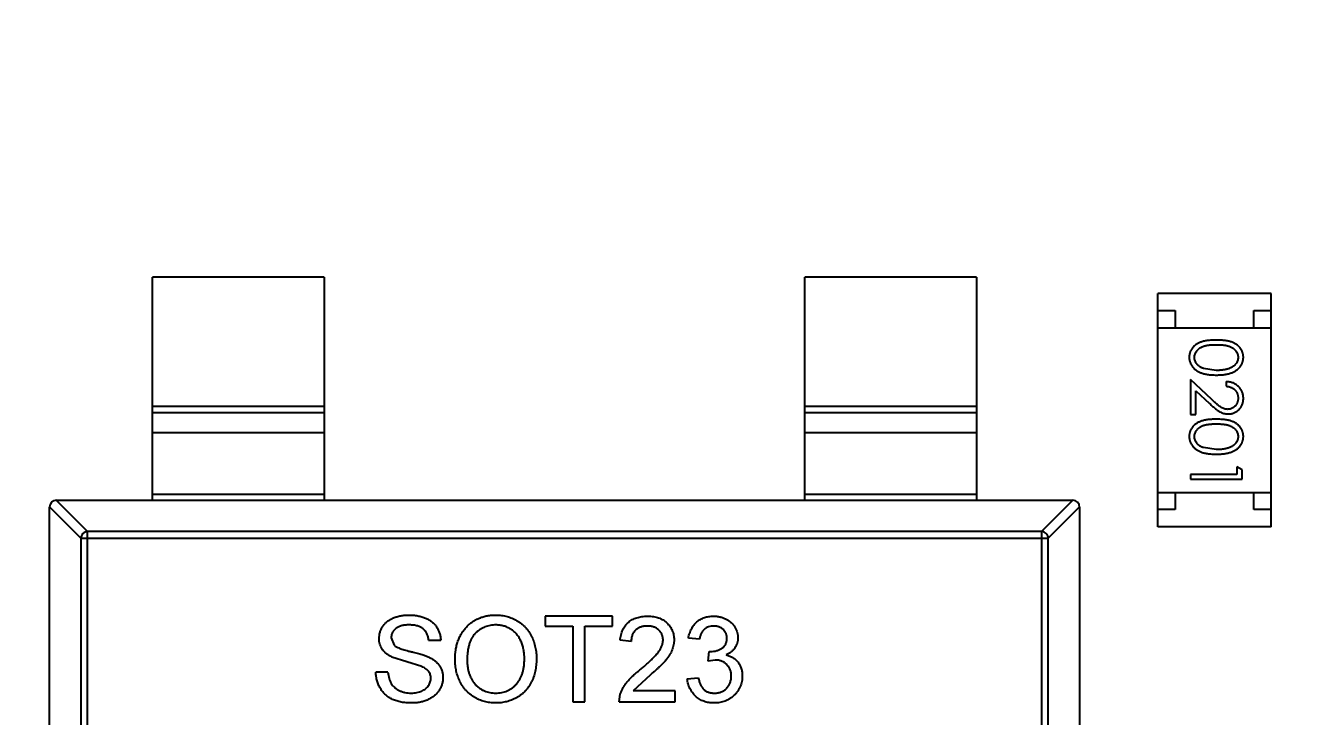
# Model space of a CAD drawing. Header units: inches. Extents: x -13 to 119, y -33 to 44.
# Drawn here: x 90.863 to 94.604, y 19.464 to 21.477 of the extents above; entities that cross this region are included whole.
import ezdxf

# ---------------------------------------------------------------- set-up
doc = ezdxf.new("R2010")
doc.units = ezdxf.units.IN
doc.header["$LTSCALE"] = 1.21
doc.header["$MEASUREMENT"] = 0
doc.header["$PDMODE"] = 3
doc.header["$PDSIZE"] = 0.3125
doc.layers.get('0').update_dxf_attribs({"linetype": 'CONTINUOUS'})
doc.layers.get('Defpoints').update_dxf_attribs({"linetype": 'CONTINUOUS'})
doc.layers.add('DIM', color=3, linetype='CONTINUOUS')
doc.styles.get("Standard").update_dxf_attribs({"font": 'txt', "width": 0.8})
doc.dimstyles.get("Standard").update_dxf_attribs({"dimtxt": 0.15625, "dimasz": 0.1875, "dimexe": 0.125, "dimexo": 0.0625, "dimgap": 0.09, "dimtad": 0, "dimtih": 1, "dimtoh": 1, "dimzin": 4, "dimdsep": 46, "dimtxsty": 'Standard', "dimblk": '_FILLED', "dimblk1": '_FILLED', "dimblk2": '_FILLED', "dimcen": 0.09, "dimazin": 1, "dimtp": 0.01, "dimtm": 0.01, "dimtfac": 1, "dimtofl": 0, "dimtmove": 0, "dimatfit": 3, "dimldrblk": '_FILLED', "dimfxl": 1, "dimtolj": 1, "dimtzin": 4, "dimarcsym": 0})

# ---------------------------------------------------------------- blocks, each defined once
blk = doc.blocks.new('_FILLED')
at = {"color": 0, "linetype": 'ByBlock'}
blk.add_solid([(0, 0), (-1, 0.1667), (-1, -0.1667)], dxfattribs=at)
blk = doc.blocks.new('*D26')
at = {"layer": 'Defpoints', "color": 0}
for p in [(87.6825, 22.6485), (108.0025, -8.1472), (108.0025, -17.2496)]:
    blk.add_point(p, dxfattribs=at)
at = {"layer": 'DIM', "color": 0, "lineweight": -2}
for p, q in [((87.6825, 22.586), (87.6825, -17.3746)), ((108.0025, -8.2097), (108.0025, -17.3746)), ((88.8825, -17.2496), (95.9125, -17.2496)), ((106.8025, -17.2496), (99.7725, -17.2496))]:
    blk.add_line(p, q, dxfattribs=at)
at = {"layer": 'DIM', "color": 0, "lineweight": -2, "xscale": 1.2, "yscale": 1.2, "zscale": 1.2, "rotation": 180}
blk.add_blockref('_FILLED', (87.6825, -17.2496), dxfattribs=at)
at = {"layer": 'DIM', "color": 0, "lineweight": -2, "xscale": 1.2, "yscale": 1.2, "zscale": 1.2}
blk.add_blockref('_FILLED', (108.0025, -17.2496), dxfattribs=at)
at = {"layer": 'DIM', "color": 0, "insert": (97.8425, -17.2496), "char_height": 1.2, "attachment_point": 5}
blk.add_mtext('\\A1;20.32', dxfattribs=at)
blk = doc.blocks.new('*D37')
at = {"layer": 'Defpoints', "color": 0}
for p in [(106.7325, 29.9134), (88.9525, 20.7039), (106.7325, 20.7039)]:
    blk.add_point(p, dxfattribs=at)
at = {"layer": 'DIM', "color": 0, "lineweight": -2}
for p, q in [((88.9525, 20.7664), (88.9525, 30.0384)), ((106.7325, 20.7664), (106.7325, 30.0384)), ((90.1525, 29.9134), (95.9925, 29.9134)), ((105.5325, 29.9134), (99.6925, 29.9134))]:
    blk.add_line(p, q, dxfattribs=at)
at = {"layer": 'DIM', "color": 0, "lineweight": -2, "xscale": 1.2, "yscale": 1.2, "zscale": 1.2, "rotation": 180}
blk.add_blockref('_FILLED', (88.9525, 29.9134), dxfattribs=at)
at = {"layer": 'DIM', "color": 0, "lineweight": -2, "xscale": 1.2, "yscale": 1.2, "zscale": 1.2}
blk.add_blockref('_FILLED', (106.7325, 29.9134), dxfattribs=at)
at = {"layer": 'DIM', "color": 0, "insert": (97.8425, 29.9134), "char_height": 1.2, "attachment_point": 5}
blk.add_mtext('\\A1;17.78', dxfattribs=at)

msp = doc.modelspace()

# ---------------------------------------------------------------- linework, layer by layer
at = {"color": 7, "linetype": 'Continuous'}
for p, q in [((91.2322, 20.0938), (91.2322, 20.7438)), ((91.7322, 20.7438), (91.2322, 20.7438)), ((91.7322, 20.7438), (91.7322, 20.0938)), ((93.1322, 20.0938), (93.1322, 20.7438)), ((93.6322, 20.7438), (93.1322, 20.7438)), ((93.6322, 20.7438), (93.6322, 20.0938)), ((94.1599, 20.0165), (94.1599, 20.6965)), ((94.4899, 20.6965), (94.1599, 20.6965)), ((94.4899, 20.0165), (94.4899, 20.6965)), ((94.1599, 20.6465), (94.2099, 20.6465)), ((94.2099, 20.6465), (94.2099, 20.5965)), ((94.4399, 20.5965), (94.4399, 20.6465)), ((94.4399, 20.6465), (94.4899, 20.6465)), ((94.1599, 20.5965), (94.4899, 20.5965)), ((94.3301, 20.472), (94.2924, 20.4777)), ((94.2551, 20.4451), (94.2551, 20.3431)), ((94.3172, 20.3869), (94.2551, 20.4451)), ((94.359, 20.4393), (94.359, 20.4258)), ((94.2705, 20.3431), (94.2705, 20.4129)), ((94.2705, 20.4129), (94.3106, 20.3754)), ((91.2322, 20.3677), (91.7322, 20.3677)), ((93.1322, 20.3677), (93.6322, 20.3677)), ((91.7322, 20.3479), (91.2322, 20.3479)), ((93.6322, 20.3479), (93.1322, 20.3479)), ((94.2551, 20.3431), (94.2705, 20.3431)), ((91.7322, 20.2899), (91.2322, 20.2899)), ((93.6322, 20.2899), (93.1322, 20.2899)), ((94.3301, 20.2412), (94.2924, 20.2469)), ((94.2551, 20.1681), (94.2551, 20.1547)), ((94.3898, 20.1681), (94.2551, 20.1681)), ((94.3898, 20.1912), (94.3898, 20.1681)), ((94.4051, 20.1824), (94.3898, 20.1912)), ((94.4051, 20.1547), (94.4051, 20.1824)), ((94.2551, 20.1547), (94.4051, 20.1547)), ((90.9519, 20.0938), (91.0433, 20.0024)), ((90.9522, 20.0938), (93.9122, 20.0938)), ((91.2322, 20.1116), (91.7322, 20.1116)), ((93.1322, 20.1116), (93.6322, 20.1116)), ((93.821, 20.0024), (93.9125, 20.0938)), ((94.1599, 20.1165), (94.4899, 20.1165)), ((94.2099, 20.1165), (94.2099, 20.0665)), ((94.4399, 20.0665), (94.4399, 20.1165)), ((91.0236, 19.9827), (90.9322, 20.0742)), ((90.9322, 18.4138), (90.9322, 20.0738)), ((93.9322, 20.0742), (93.8407, 19.9827)), ((93.9322, 20.0738), (93.9322, 18.4138)), ((94.2099, 20.0665), (94.1599, 20.0665)), ((94.4899, 20.0665), (94.4399, 20.0665)), ((94.4899, 20.0165), (94.1599, 20.0165)), ((91.0236, 19.9827), (91.0236, 18.505)), ((91.0236, 19.9827), (93.8407, 19.9827)), ((91.0433, 18.4853), (91.0433, 20.0024)), ((93.821, 20.0024), (91.0433, 20.0024)), ((93.821, 20.0024), (93.821, 18.4853)), ((93.8407, 18.505), (93.8407, 19.9827)), ((92.3761, 19.7557), (92.3761, 19.7268)), ((92.5716, 19.7557), (92.3761, 19.7557)), ((92.5716, 19.7268), (92.5716, 19.7557)), ((92.3761, 19.7268), (92.4562, 19.7268)), ((92.4562, 19.7268), (92.4562, 19.5057)), ((92.4915, 19.5057), (92.4915, 19.7268)), ((92.4915, 19.7268), (92.5716, 19.7268)), ((91.9274, 19.6927), (91.9363, 19.6706)), ((92.0364, 19.6852), (92.0716, 19.6852)), ((92.6261, 19.682), (92.5941, 19.6852)), ((92.8248, 19.6884), (92.7928, 19.6916)), ((92.8502, 19.6243), (92.8535, 19.6531)), ((92.8535, 19.6531), (92.8581, 19.6528)), ((92.0161, 19.6087), (91.929, 19.6364)), ((92.8709, 19.6277), (92.8502, 19.6243)), ((91.9178, 19.5922), (91.8825, 19.5922)), ((92.6817, 19.5841), (92.632, 19.5377)), ((92.7896, 19.573), (92.8216, 19.5762)), ((92.7543, 19.5377), (92.632, 19.5377)), ((92.7543, 19.5057), (92.7543, 19.5377)), ((92.4562, 19.5057), (92.4915, 19.5057)), ((92.5908, 19.5057), (92.5942, 19.5279)), ((92.5908, 19.5057), (92.7543, 19.5057))]:
    msp.add_line(p, q, dxfattribs=at)
for centre, start, end in [((90.9522, 20.0738), 90, 180), ((93.9122, 20.0738), 0, 90)]:
    msp.add_arc(centre, 0.02, start, end, dxfattribs=at)
for points, knots in [([(94.3301, 20.5604), (94.3277, 20.5604), (94.3231, 20.5604), (94.3163, 20.5601), (94.3099, 20.5596), (94.304, 20.5589), (94.2985, 20.558), (94.2933, 20.5569), (94.2886, 20.5556), (94.2843, 20.5541), (94.2803, 20.5524), (94.2765, 20.5505), (94.2731, 20.5485), (94.2699, 20.5463), (94.2669, 20.544), (94.2642, 20.5416), (94.2617, 20.5389), (94.2595, 20.5361), (94.2576, 20.5332), (94.2559, 20.5302), (94.2545, 20.5271), (94.2533, 20.5239), (94.2524, 20.5206), (94.2518, 20.5173), (94.2514, 20.5138), (94.2513, 20.5115), (94.2513, 20.5103)], [0, 0, 0, 0, 0.068113, 0.132564, 0.193427, 0.250218, 0.303569, 0.353576, 0.400235, 0.443586, 0.484619, 0.524292, 0.56238, 0.599049, 0.63494, 0.669782, 0.704009, 0.737842, 0.771098, 0.803896, 0.836415, 0.868639, 0.900715, 0.933378, 0.966213, 1, 1, 1, 1]), ([(94.2667, 20.5098), (94.2668, 20.5115), (94.2669, 20.5148), (94.2682, 20.5197), (94.2703, 20.5244), (94.2727, 20.5282), (94.275, 20.531), (94.2769, 20.5331), (94.2791, 20.535), (94.2814, 20.5367), (94.2839, 20.5384), (94.2866, 20.5398), (94.2895, 20.5412), (94.2926, 20.5424), (94.296, 20.5435), (94.2998, 20.5445), (94.3039, 20.5452), (94.3084, 20.5459), (94.3133, 20.5463), (94.3186, 20.5467), (94.3243, 20.547), (94.3281, 20.547), (94.3301, 20.547)], [0, 0, 0, 0, 0.060034, 0.120278, 0.182348, 0.247919, 0.281641, 0.315701, 0.350322, 0.385703, 0.421819, 0.459196, 0.497866, 0.538301, 0.58121, 0.628183, 0.679403, 0.734699, 0.794074, 0.858416, 0.927049, 1, 1, 1, 1]), ([(94.409, 20.5103), (94.409, 20.5115), (94.4089, 20.5138), (94.4085, 20.5173), (94.4079, 20.5206), (94.4069, 20.5239), (94.4058, 20.5271), (94.4043, 20.5302), (94.4026, 20.5333), (94.4006, 20.5362), (94.3984, 20.539), (94.396, 20.5417), (94.3933, 20.5442), (94.3903, 20.5465), (94.3871, 20.5486), (94.3836, 20.5507), (94.3799, 20.5525), (94.376, 20.5542), (94.3717, 20.5557), (94.367, 20.5569), (94.3619, 20.5581), (94.3563, 20.5589), (94.3503, 20.5596), (94.344, 20.5601), (94.3372, 20.5604), (94.3325, 20.5604), (94.3301, 20.5604)], [0, 0, 0, 0, 0.033742, 0.066533, 0.099153, 0.13154, 0.164087, 0.196563, 0.229707, 0.263315, 0.297504, 0.331686, 0.366482, 0.4021, 0.438958, 0.476748, 0.515985, 0.556589, 0.599519, 0.645765, 0.695487, 0.748721, 0.805687, 0.866754, 0.931405, 1, 1, 1, 1]), ([(94.3301, 20.547), (94.3322, 20.547), (94.3361, 20.547), (94.3417, 20.5467), (94.347, 20.5464), (94.3519, 20.5458), (94.3564, 20.5452), (94.3606, 20.5444), (94.3643, 20.5435), (94.3677, 20.5424), (94.3709, 20.5412), (94.3738, 20.5398), (94.3765, 20.5383), (94.379, 20.5367), (94.3813, 20.5349), (94.3834, 20.533), (94.3854, 20.531), (94.3876, 20.5282), (94.39, 20.5244), (94.3921, 20.5197), (94.3933, 20.5148), (94.3935, 20.5115), (94.3936, 20.5098)], [0, 0, 0, 0, 0.073302, 0.142286, 0.206253, 0.266017, 0.321612, 0.372532, 0.419497, 0.462398, 0.502825, 0.541489, 0.579034, 0.615143, 0.650298, 0.684912, 0.718701, 0.752189, 0.817245, 0.879117, 0.939613, 1, 1, 1, 1]), ([(94.2513, 20.5103), (94.2513, 20.5091), (94.2514, 20.5067), (94.2518, 20.5032), (94.2525, 20.4998), (94.2534, 20.4964), (94.2546, 20.4932), (94.256, 20.49), (94.2578, 20.4869), (94.2598, 20.4839), (94.262, 20.481), (94.2646, 20.4782), (94.2673, 20.4756), (94.2704, 20.4732), (94.2737, 20.471), (94.2773, 20.4689), (94.2811, 20.467), (94.2851, 20.4652), (94.2895, 20.4636), (94.2943, 20.4623), (94.2993, 20.4611), (94.3048, 20.4601), (94.3106, 20.4594), (94.3168, 20.4589), (94.3233, 20.4586), (94.3278, 20.4585), (94.3301, 20.4585)], [0, 0, 0, 0, 0.033824, 0.067298, 0.10028, 0.133019, 0.165736, 0.198792, 0.232372, 0.266409, 0.301016, 0.336196, 0.371972, 0.408574, 0.446394, 0.485225, 0.525372, 0.567224, 0.611081, 0.65775, 0.70702, 0.759235, 0.814484, 0.873227, 0.934937, 1, 1, 1, 1]), ([(94.2924, 20.4777), (94.2914, 20.478), (94.2893, 20.4788), (94.2864, 20.4801), (94.2837, 20.4816), (94.2812, 20.4832), (94.2789, 20.4849), (94.2767, 20.4868), (94.2748, 20.4888), (94.2726, 20.4916), (94.2702, 20.4953), (94.2682, 20.5), (94.2669, 20.5049), (94.2668, 20.5082), (94.2667, 20.5098)], [0, 0, 0, 0, 0.075949, 0.148549, 0.218996, 0.286119, 0.351826, 0.416074, 0.478265, 0.540325, 0.660405, 0.774606, 0.887187, 1, 1, 1, 1]), ([(94.3301, 20.4585), (94.3324, 20.4585), (94.3369, 20.4586), (94.3434, 20.4589), (94.3496, 20.4594), (94.3555, 20.4602), (94.361, 20.4611), (94.3661, 20.4623), (94.3708, 20.4637), (94.3753, 20.4653), (94.3793, 20.4671), (94.3832, 20.469), (94.3867, 20.4711), (94.3901, 20.4734), (94.3931, 20.4758), (94.3959, 20.4784), (94.3984, 20.4811), (94.4006, 20.484), (94.4026, 20.4869), (94.4043, 20.49), (94.4058, 20.4932), (94.4069, 20.4965), (94.4079, 20.4998), (94.4085, 20.5032), (94.4089, 20.5067), (94.409, 20.5091), (94.409, 20.5103)], [0, 0, 0, 0, 0.065278, 0.127205, 0.186168, 0.241675, 0.294115, 0.343609, 0.390387, 0.434463, 0.476646, 0.517002, 0.555936, 0.593716, 0.630057, 0.665601, 0.700745, 0.734917, 0.768681, 0.802087, 0.834849, 0.867433, 0.900138, 0.932806, 0.966212, 1, 1, 1, 1]), ([(94.3936, 20.5098), (94.3935, 20.5082), (94.3933, 20.5049), (94.3921, 20.5001), (94.39, 20.4954), (94.3876, 20.4916), (94.3853, 20.4888), (94.3833, 20.4867), (94.3811, 20.4848), (94.3786, 20.483), (94.3759, 20.4813), (94.373, 20.4797), (94.3698, 20.4783), (94.3664, 20.477), (94.3627, 20.4758), (94.3588, 20.4747), (94.3546, 20.4739), (94.3502, 20.4732), (94.3455, 20.4727), (94.3406, 20.4722), (94.3355, 20.472), (94.3319, 20.472), (94.3301, 20.472)], [0, 0, 0, 0, 0.059689, 0.119507, 0.181075, 0.246162, 0.279894, 0.314468, 0.350403, 0.387474, 0.426147, 0.466624, 0.508745, 0.553328, 0.600058, 0.649177, 0.700552, 0.754894, 0.811825, 0.871514, 0.934319, 1, 1, 1, 1]), ([(94.409, 20.3904), (94.409, 20.392), (94.4089, 20.3953), (94.4082, 20.4002), (94.4071, 20.4048), (94.4056, 20.4092), (94.4035, 20.4134), (94.4011, 20.4174), (94.3983, 20.4213), (94.395, 20.4248), (94.3914, 20.4281), (94.3875, 20.431), (94.3833, 20.4334), (94.3789, 20.4354), (94.3743, 20.4371), (94.3694, 20.4382), (94.3643, 20.439), (94.3608, 20.4392), (94.359, 20.4393)], [0, 0, 0, 0, 0.06445, 0.126725, 0.187421, 0.247417, 0.306749, 0.366595, 0.427749, 0.490235, 0.553031, 0.614805, 0.676505, 0.738096, 0.801021, 0.864897, 0.931209, 1, 1, 1, 1]), ([(94.359, 20.4258), (94.3603, 20.4257), (94.3629, 20.4254), (94.3667, 20.4247), (94.3703, 20.4238), (94.3736, 20.4225), (94.3767, 20.421), (94.3795, 20.4193), (94.3822, 20.4173), (94.3845, 20.415), (94.3867, 20.4126), (94.3885, 20.4099), (94.3901, 20.4072), (94.3914, 20.4042), (94.3924, 20.4011), (94.3931, 20.3979), (94.3935, 20.3945), (94.3936, 20.3922), (94.3936, 20.3911)], [0, 0, 0, 0, 0.073648, 0.143686, 0.210962, 0.275557, 0.338064, 0.399311, 0.4594, 0.51934, 0.579024, 0.637809, 0.695959, 0.754122, 0.813113, 0.873453, 0.935561, 1, 1, 1, 1]), ([(94.3936, 20.3911), (94.3936, 20.3899), (94.3935, 20.3877), (94.3931, 20.3845), (94.3924, 20.3814), (94.3914, 20.3784), (94.3901, 20.3756), (94.3886, 20.3729), (94.3867, 20.3703), (94.3847, 20.3679), (94.3824, 20.3657), (94.38, 20.3638), (94.3774, 20.3622), (94.3748, 20.3608), (94.372, 20.3598), (94.3692, 20.3591), (94.3662, 20.3586), (94.3642, 20.3585), (94.3632, 20.3585)], [0, 0, 0, 0, 0.068027, 0.133505, 0.19695, 0.26027, 0.322741, 0.384982, 0.448465, 0.513424, 0.578224, 0.640011, 0.700094, 0.760067, 0.819012, 0.877878, 0.938035, 1, 1, 1, 1]), ([(94.3644, 20.3451), (94.3659, 20.3451), (94.3688, 20.3452), (94.3731, 20.3458), (94.3773, 20.3468), (94.3813, 20.3481), (94.3851, 20.3499), (94.3888, 20.3521), (94.3924, 20.3546), (94.3958, 20.3575), (94.3989, 20.3607), (94.4016, 20.3643), (94.4039, 20.368), (94.4058, 20.372), (94.4072, 20.3763), (94.4082, 20.3808), (94.4089, 20.3855), (94.409, 20.3887), (94.409, 20.3904)], [0, 0, 0, 0, 0.06271, 0.123347, 0.183401, 0.242828, 0.302097, 0.36242, 0.423725, 0.487032, 0.550491, 0.612709, 0.674265, 0.73617, 0.799211, 0.863483, 0.930525, 1, 1, 1, 1]), ([(94.3106, 20.3754), (94.3121, 20.374), (94.3151, 20.3712), (94.3194, 20.3672), (94.3236, 20.3637), (94.3275, 20.3605), (94.3311, 20.3576), (94.3345, 20.3552), (94.3376, 20.3531), (94.3414, 20.3507), (94.3462, 20.3484), (94.3521, 20.3465), (94.3582, 20.3453), (94.3623, 20.3451), (94.3644, 20.3451)], [0, 0, 0, 0, 0.09953, 0.192079, 0.277712, 0.357454, 0.429648, 0.495771, 0.555538, 0.608657, 0.707578, 0.804328, 0.901298, 1, 1, 1, 1]), ([(94.3632, 20.3585), (94.3616, 20.3586), (94.3583, 20.3587), (94.3535, 20.3597), (94.3489, 20.3614), (94.3451, 20.3634), (94.342, 20.3655), (94.3393, 20.3673), (94.3364, 20.3697), (94.3331, 20.3724), (94.3295, 20.3754), (94.3257, 20.3789), (94.3215, 20.3827), (94.3187, 20.3855), (94.3172, 20.3869)], [0, 0, 0, 0, 0.088014, 0.174976, 0.2638, 0.355443, 0.406413, 0.465519, 0.533076, 0.609353, 0.693899, 0.787171, 0.889197, 1, 1, 1, 1]), ([(94.3301, 20.3297), (94.3277, 20.3297), (94.3231, 20.3296), (94.3163, 20.3293), (94.3099, 20.3288), (94.304, 20.3281), (94.2985, 20.3272), (94.2933, 20.3261), (94.2886, 20.3248), (94.2843, 20.3233), (94.2803, 20.3216), (94.2765, 20.3198), (94.2731, 20.3177), (94.2699, 20.3156), (94.2669, 20.3133), (94.2642, 20.3108), (94.2617, 20.3081), (94.2595, 20.3053), (94.2576, 20.3024), (94.2559, 20.2994), (94.2545, 20.2963), (94.2533, 20.2931), (94.2524, 20.2898), (94.2518, 20.2865), (94.2514, 20.283), (94.2513, 20.2807), (94.2513, 20.2795)], [0, 0, 0, 0, 0.068113, 0.132564, 0.193427, 0.250218, 0.303569, 0.353576, 0.400235, 0.443586, 0.484619, 0.524292, 0.56238, 0.599049, 0.63494, 0.669782, 0.704009, 0.737842, 0.771098, 0.803896, 0.836415, 0.868639, 0.900715, 0.933378, 0.966213, 1, 1, 1, 1]), ([(94.2667, 20.2791), (94.2668, 20.2807), (94.2669, 20.284), (94.2682, 20.2889), (94.2703, 20.2936), (94.2727, 20.2974), (94.275, 20.3002), (94.2769, 20.3023), (94.2791, 20.3042), (94.2814, 20.306), (94.2839, 20.3076), (94.2866, 20.3091), (94.2895, 20.3104), (94.2926, 20.3117), (94.296, 20.3128), (94.2998, 20.3137), (94.3039, 20.3144), (94.3084, 20.3151), (94.3133, 20.3156), (94.3186, 20.3159), (94.3243, 20.3162), (94.3281, 20.3162), (94.3301, 20.3162)], [0, 0, 0, 0, 0.060034, 0.120278, 0.182348, 0.247919, 0.281641, 0.315701, 0.350322, 0.385703, 0.421819, 0.459196, 0.497866, 0.538301, 0.58121, 0.628183, 0.679403, 0.734699, 0.794074, 0.858416, 0.927049, 1, 1, 1, 1]), ([(94.409, 20.2795), (94.409, 20.2807), (94.4089, 20.283), (94.4085, 20.2865), (94.4079, 20.2899), (94.4069, 20.2931), (94.4058, 20.2964), (94.4043, 20.2995), (94.4026, 20.3025), (94.4006, 20.3055), (94.3984, 20.3083), (94.396, 20.3109), (94.3933, 20.3134), (94.3903, 20.3157), (94.3871, 20.3179), (94.3836, 20.3199), (94.3799, 20.3217), (94.376, 20.3234), (94.3717, 20.3249), (94.367, 20.3262), (94.3619, 20.3273), (94.3563, 20.3281), (94.3503, 20.3288), (94.344, 20.3293), (94.3372, 20.3296), (94.3325, 20.3297), (94.3301, 20.3297)], [0, 0, 0, 0, 0.033742, 0.066533, 0.099153, 0.13154, 0.164087, 0.196563, 0.229707, 0.263315, 0.297504, 0.331686, 0.366482, 0.4021, 0.438958, 0.476748, 0.515985, 0.556589, 0.599519, 0.645765, 0.695487, 0.748721, 0.805687, 0.866754, 0.931405, 1, 1, 1, 1]), ([(94.3301, 20.3162), (94.3322, 20.3162), (94.3361, 20.3162), (94.3417, 20.3159), (94.347, 20.3156), (94.3519, 20.3151), (94.3564, 20.3145), (94.3606, 20.3136), (94.3643, 20.3127), (94.3677, 20.3116), (94.3709, 20.3104), (94.3738, 20.309), (94.3765, 20.3075), (94.379, 20.3059), (94.3813, 20.3042), (94.3834, 20.3023), (94.3854, 20.3003), (94.3876, 20.2974), (94.39, 20.2937), (94.3921, 20.289), (94.3933, 20.284), (94.3935, 20.2807), (94.3936, 20.2791)], [0, 0, 0, 0, 0.073302, 0.142286, 0.206253, 0.266017, 0.321612, 0.372532, 0.419497, 0.462398, 0.502825, 0.541489, 0.579034, 0.615143, 0.650298, 0.684912, 0.718701, 0.752189, 0.817245, 0.879117, 0.939613, 1, 1, 1, 1]), ([(94.2513, 20.2795), (94.2513, 20.2783), (94.2514, 20.2759), (94.2518, 20.2724), (94.2525, 20.269), (94.2534, 20.2656), (94.2546, 20.2624), (94.256, 20.2592), (94.2578, 20.2561), (94.2598, 20.2531), (94.262, 20.2502), (94.2646, 20.2475), (94.2673, 20.2449), (94.2704, 20.2425), (94.2737, 20.2402), (94.2773, 20.2381), (94.2811, 20.2362), (94.2851, 20.2344), (94.2895, 20.2328), (94.2943, 20.2315), (94.2993, 20.2303), (94.3048, 20.2294), (94.3106, 20.2287), (94.3168, 20.2281), (94.3233, 20.2278), (94.3278, 20.2278), (94.3301, 20.2277)], [0, 0, 0, 0, 0.033824, 0.067298, 0.10028, 0.133019, 0.165736, 0.198792, 0.232372, 0.266409, 0.301016, 0.336196, 0.371972, 0.408574, 0.446394, 0.485225, 0.525372, 0.567224, 0.611081, 0.65775, 0.70702, 0.759235, 0.814484, 0.873227, 0.934937, 1, 1, 1, 1]), ([(94.2924, 20.2469), (94.2914, 20.2473), (94.2893, 20.248), (94.2864, 20.2494), (94.2837, 20.2508), (94.2812, 20.2524), (94.2789, 20.2542), (94.2767, 20.256), (94.2748, 20.258), (94.2726, 20.2608), (94.2702, 20.2645), (94.2682, 20.2692), (94.2669, 20.2741), (94.2668, 20.2774), (94.2667, 20.2791)], [0, 0, 0, 0, 0.075949, 0.148549, 0.218996, 0.286119, 0.351826, 0.416074, 0.478265, 0.540325, 0.660405, 0.774606, 0.887187, 1, 1, 1, 1]), ([(94.3301, 20.2277), (94.3324, 20.2278), (94.3369, 20.2278), (94.3434, 20.2281), (94.3496, 20.2287), (94.3555, 20.2294), (94.361, 20.2304), (94.3661, 20.2315), (94.3708, 20.2329), (94.3753, 20.2345), (94.3793, 20.2363), (94.3832, 20.2382), (94.3867, 20.2404), (94.3901, 20.2426), (94.3931, 20.245), (94.3959, 20.2476), (94.3984, 20.2503), (94.4006, 20.2532), (94.4026, 20.2562), (94.4043, 20.2593), (94.4058, 20.2624), (94.4069, 20.2657), (94.4079, 20.269), (94.4085, 20.2724), (94.4089, 20.276), (94.409, 20.2783), (94.409, 20.2795)], [0, 0, 0, 0, 0.065278, 0.127205, 0.186168, 0.241675, 0.294115, 0.343609, 0.390387, 0.434463, 0.476646, 0.517002, 0.555936, 0.593716, 0.630057, 0.665601, 0.700745, 0.734917, 0.768681, 0.802087, 0.834849, 0.867433, 0.900138, 0.932806, 0.966212, 1, 1, 1, 1]), ([(94.3936, 20.2791), (94.3935, 20.2774), (94.3933, 20.2741), (94.3921, 20.2693), (94.39, 20.2646), (94.3876, 20.2609), (94.3853, 20.258), (94.3833, 20.256), (94.3811, 20.254), (94.3786, 20.2522), (94.3759, 20.2505), (94.373, 20.249), (94.3698, 20.2475), (94.3664, 20.2462), (94.3627, 20.245), (94.3588, 20.244), (94.3546, 20.2432), (94.3502, 20.2424), (94.3455, 20.2419), (94.3406, 20.2415), (94.3355, 20.2413), (94.3319, 20.2412), (94.3301, 20.2412)], [0, 0, 0, 0, 0.059689, 0.119507, 0.181075, 0.246162, 0.279894, 0.314468, 0.350403, 0.387474, 0.426147, 0.466624, 0.508745, 0.553328, 0.600058, 0.649177, 0.700552, 0.754894, 0.811825, 0.871514, 0.934319, 1, 1, 1, 1]), ([(91.0433, 20.0024), (91.0408, 20.0024), (91.0357, 20.0012), (91.0292, 19.9968), (91.0248, 19.9904), (91.0237, 19.9853), (91.0236, 19.9827)], [0, 0, 0, 0, 0.249032, 0.5, 0.750968, 1, 1, 1, 1]), ([(93.8407, 19.9827), (93.8407, 19.9853), (93.8395, 19.9904), (93.8351, 19.9968), (93.8287, 20.0012), (93.8236, 20.0024), (93.821, 20.0024)], [0, 0, 0, 0, 0.249032, 0.5, 0.750968, 1, 1, 1, 1]), ([(91.8921, 19.6904), (91.8922, 19.6935), (91.8925, 19.6997), (91.8946, 19.7087), (91.8979, 19.7174), (91.9017, 19.7243), (91.9055, 19.7296), (91.9085, 19.7333), (91.912, 19.7368), (91.9157, 19.7401), (91.9198, 19.743), (91.9241, 19.7458), (91.9288, 19.7482), (91.9353, 19.7513), (91.9442, 19.7543), (91.9552, 19.757), (91.9669, 19.7586), (91.9749, 19.7588), (91.9789, 19.7589)], [0, 0, 0, 0, 0.074995, 0.149165, 0.223664, 0.300412, 0.33957, 0.378921, 0.418096, 0.45823, 0.498427, 0.539708, 0.582216, 0.625824, 0.715481, 0.807384, 0.901634, 1, 1, 1, 1]), ([(91.9789, 19.7589), (91.9834, 19.7588), (91.992, 19.7586), (92.0046, 19.7569), (92.0163, 19.7541), (92.0255, 19.7509), (92.0323, 19.7477), (92.0372, 19.7452), (92.0416, 19.7423), (92.0458, 19.7392), (92.0497, 19.7358), (92.0533, 19.7321), (92.0566, 19.7282), (92.0605, 19.7227), (92.0647, 19.7153), (92.0684, 19.7057), (92.0709, 19.6957), (92.0714, 19.6887), (92.0716, 19.6852)], [0, 0, 0, 0, 0.100475, 0.195644, 0.286083, 0.372983, 0.415026, 0.456052, 0.495939, 0.535566, 0.574087, 0.612519, 0.651081, 0.689513, 0.766237, 0.84235, 0.919974, 1, 1, 1, 1]), ([(92.1133, 19.6274), (92.1134, 19.6324), (92.1135, 19.6421), (92.1151, 19.6564), (92.1177, 19.6698), (92.1214, 19.6823), (92.126, 19.694), (92.1317, 19.7049), (92.1385, 19.7149), (92.1462, 19.7241), (92.1549, 19.7322), (92.1641, 19.7394), (92.1739, 19.7454), (92.1844, 19.7504), (92.1954, 19.7542), (92.2071, 19.7569), (92.2194, 19.7586), (92.2277, 19.7588), (92.232, 19.7589)], [0, 0, 0, 0, 0.075226, 0.146575, 0.2145, 0.27953, 0.342403, 0.403496, 0.463762, 0.523864, 0.583252, 0.641302, 0.698898, 0.756295, 0.814628, 0.874325, 0.935783, 1, 1, 1, 1]), ([(92.232, 19.7589), (92.2348, 19.7588), (92.2404, 19.7587), (92.2487, 19.758), (92.2568, 19.7567), (92.2647, 19.7549), (92.2723, 19.7525), (92.2798, 19.7498), (92.287, 19.7464), (92.294, 19.7425), (92.3006, 19.7383), (92.3069, 19.7335), (92.3128, 19.7284), (92.3183, 19.7229), (92.3233, 19.7169), (92.328, 19.7106), (92.3323, 19.7039), (92.3361, 19.6967), (92.3395, 19.6893), (92.3424, 19.6816), (92.3449, 19.6736), (92.347, 19.6654), (92.3485, 19.657), (92.3497, 19.6483), (92.3503, 19.6394), (92.3504, 19.6333), (92.3505, 19.6303)], [0, 0, 0, 0, 0.043099, 0.085587, 0.126908, 0.167967, 0.20845, 0.249025, 0.289281, 0.33001, 0.370598, 0.410466, 0.450033, 0.489688, 0.529116, 0.569037, 0.609703, 0.650759, 0.692509, 0.734219, 0.776707, 0.819552, 0.863351, 0.907839, 0.953334, 1, 1, 1, 1]), ([(92.5941, 19.6852), (92.5944, 19.688), (92.595, 19.6934), (92.5966, 19.7013), (92.5988, 19.7086), (92.6015, 19.7155), (92.6049, 19.7218), (92.6086, 19.7276), (92.6131, 19.7329), (92.618, 19.7377), (92.6235, 19.7419), (92.6294, 19.7456), (92.6358, 19.7487), (92.6426, 19.7513), (92.6499, 19.7532), (92.6576, 19.7546), (92.6657, 19.7555), (92.6713, 19.7556), (92.6742, 19.7557)], [0, 0, 0, 0, 0.070675, 0.137493, 0.201473, 0.262869, 0.32255, 0.380737, 0.43822, 0.495487, 0.553484, 0.611346, 0.670644, 0.731587, 0.794183, 0.859445, 0.928208, 1, 1, 1, 1]), ([(92.6742, 19.7557), (92.6771, 19.7556), (92.6827, 19.7555), (92.6909, 19.7545), (92.6986, 19.753), (92.706, 19.7509), (92.7128, 19.7481), (92.7191, 19.7446), (92.7251, 19.7406), (92.7304, 19.7359), (92.7353, 19.7309), (92.7395, 19.7254), (92.7431, 19.7197), (92.7461, 19.7137), (92.7483, 19.7073), (92.7499, 19.7007), (92.751, 19.6938), (92.7511, 19.6891), (92.7511, 19.6867)], [0, 0, 0, 0, 0.074712, 0.145539, 0.213339, 0.278615, 0.342094, 0.40389, 0.465063, 0.526577, 0.587328, 0.64638, 0.704345, 0.761672, 0.819418, 0.878039, 0.937796, 1, 1, 1, 1]), ([(92.7928, 19.6916), (92.7933, 19.6941), (92.7943, 19.6989), (92.7963, 19.7059), (92.7987, 19.7125), (92.8016, 19.7187), (92.8049, 19.7244), (92.8087, 19.7297), (92.8129, 19.7346), (92.8175, 19.739), (92.8225, 19.7429), (92.8279, 19.7463), (92.8335, 19.7492), (92.8394, 19.7516), (92.8456, 19.7535), (92.8521, 19.7547), (92.8589, 19.7556), (92.8635, 19.7556), (92.8659, 19.7557)], [0, 0, 0, 0, 0.071036, 0.139343, 0.204958, 0.268332, 0.330129, 0.390664, 0.450861, 0.510587, 0.570374, 0.629455, 0.687994, 0.747581, 0.807839, 0.870034, 0.93381, 1, 1, 1, 1]), ([(92.8659, 19.7557), (92.8691, 19.7556), (92.8756, 19.7554), (92.885, 19.7537), (92.894, 19.751), (92.9025, 19.7472), (92.9104, 19.7427), (92.9174, 19.7371), (92.9234, 19.7308), (92.9283, 19.7238), (92.9321, 19.7162), (92.935, 19.7084), (92.9367, 19.7003), (92.9369, 19.6949), (92.937, 19.6921)], [0, 0, 0, 0, 0.092054, 0.181008, 0.26913, 0.357137, 0.443549, 0.526433, 0.607453, 0.688385, 0.767854, 0.845531, 0.922529, 1, 1, 1, 1]), ([(91.9803, 19.73), (91.9781, 19.73), (91.9738, 19.73), (91.9676, 19.7294), (91.9618, 19.7286), (91.9565, 19.7274), (91.9517, 19.7258), (91.9473, 19.724), (91.9434, 19.7217), (91.94, 19.7192), (91.937, 19.7163), (91.9345, 19.7134), (91.9322, 19.7103), (91.9305, 19.7071), (91.9291, 19.7037), (91.9281, 19.7001), (91.9275, 19.6965), (91.9274, 19.694), (91.9274, 19.6927)], [0, 0, 0, 0, 0.091511, 0.177143, 0.257108, 0.331198, 0.400592, 0.465625, 0.526973, 0.585443, 0.641399, 0.695044, 0.746782, 0.796959, 0.847545, 0.897439, 0.947649, 1, 1, 1, 1]), ([(92.0364, 19.6852), (92.0361, 19.687), (92.0357, 19.6905), (92.0346, 19.6955), (92.0331, 19.7002), (92.0313, 19.7046), (92.0291, 19.7087), (92.0266, 19.7124), (92.0237, 19.7157), (92.0205, 19.7188), (92.0168, 19.7214), (92.0128, 19.7237), (92.0084, 19.7257), (92.0035, 19.7273), (91.9983, 19.7285), (91.9927, 19.7294), (91.9866, 19.7299), (91.9825, 19.73), (91.9803, 19.73)], [0, 0, 0, 0, 0.067155, 0.131403, 0.192732, 0.251253, 0.307704, 0.362699, 0.417778, 0.472304, 0.527873, 0.58523, 0.645057, 0.707952, 0.774434, 0.84494, 0.920404, 1, 1, 1, 1]), ([(92.2322, 19.73), (92.2294, 19.73), (92.2239, 19.7299), (92.2157, 19.7286), (92.2078, 19.7268), (92.2003, 19.7243), (92.193, 19.7209), (92.1861, 19.7167), (92.1794, 19.7119), (92.1731, 19.7063), (92.1672, 19.6999), (92.1622, 19.6924), (92.158, 19.6839), (92.1545, 19.6744), (92.1518, 19.6639), (92.1499, 19.6525), (92.1488, 19.6401), (92.1486, 19.6314), (92.1485, 19.627)], [0, 0, 0, 0, 0.055943, 0.110382, 0.164048, 0.216759, 0.269601, 0.323009, 0.377581, 0.433449, 0.490922, 0.550625, 0.613117, 0.679861, 0.751358, 0.828261, 0.910795, 1, 1, 1, 1]), ([(92.3152, 19.6305), (92.3152, 19.633), (92.3151, 19.6378), (92.3146, 19.645), (92.3139, 19.6519), (92.3128, 19.6586), (92.3113, 19.665), (92.3096, 19.6713), (92.3076, 19.6772), (92.3052, 19.683), (92.3026, 19.6884), (92.2996, 19.6935), (92.2963, 19.6983), (92.2929, 19.7029), (92.289, 19.707), (92.2848, 19.7109), (92.2804, 19.7145), (92.2757, 19.7177), (92.2708, 19.7206), (92.2657, 19.7231), (92.2606, 19.7253), (92.2552, 19.727), (92.2496, 19.7283), (92.244, 19.7294), (92.2381, 19.7299), (92.2342, 19.73), (92.2322, 19.73)], [0, 0, 0, 0, 0.050852, 0.099752, 0.147438, 0.194086, 0.239171, 0.28334, 0.326577, 0.368936, 0.410572, 0.451051, 0.490877, 0.530044, 0.568937, 0.607578, 0.64642, 0.685679, 0.724799, 0.763513, 0.802173, 0.84074, 0.879649, 0.919071, 0.959098, 1, 1, 1, 1]), ([(92.6735, 19.7268), (92.6717, 19.7268), (92.6683, 19.7267), (92.6634, 19.7261), (92.6586, 19.7253), (92.6542, 19.7239), (92.65, 19.7223), (92.6461, 19.7202), (92.6424, 19.7178), (92.6391, 19.715), (92.6361, 19.7119), (92.6334, 19.7085), (92.6312, 19.7047), (92.6294, 19.7007), (92.6279, 19.6964), (92.6269, 19.6919), (92.6263, 19.687), (92.6262, 19.6837), (92.6261, 19.682)], [0, 0, 0, 0, 0.070696, 0.138358, 0.20337, 0.2657, 0.327256, 0.386512, 0.445858, 0.505173, 0.56378, 0.622343, 0.680824, 0.739795, 0.800801, 0.864239, 0.930631, 1, 1, 1, 1]), ([(92.7191, 19.6864), (92.719, 19.6878), (92.7189, 19.6905), (92.7183, 19.6946), (92.7174, 19.6984), (92.7159, 19.7021), (92.7142, 19.7057), (92.712, 19.709), (92.7094, 19.7122), (92.7065, 19.7152), (92.7032, 19.7179), (92.6996, 19.7203), (92.6959, 19.7223), (92.6919, 19.724), (92.6876, 19.7253), (92.6831, 19.7261), (92.6784, 19.7267), (92.6751, 19.7268), (92.6735, 19.7268)], [0, 0, 0, 0, 0.061762, 0.121174, 0.179421, 0.236843, 0.294322, 0.353191, 0.412721, 0.474522, 0.537057, 0.599591, 0.662367, 0.725246, 0.790316, 0.857724, 0.927232, 1, 1, 1, 1]), ([(92.8669, 19.7268), (92.8642, 19.7267), (92.859, 19.7265), (92.8516, 19.7247), (92.8449, 19.7216), (92.8399, 19.7181), (92.8364, 19.7147), (92.834, 19.7118), (92.8318, 19.7086), (92.8299, 19.7052), (92.8283, 19.7014), (92.8268, 19.6973), (92.8256, 19.693), (92.8251, 19.6899), (92.8248, 19.6884)], [0, 0, 0, 0, 0.127797, 0.246795, 0.362284, 0.477652, 0.536237, 0.59559, 0.656344, 0.719085, 0.784349, 0.852876, 0.924551, 1, 1, 1, 1]), ([(92.9049, 19.6911), (92.9049, 19.6923), (92.9049, 19.6948), (92.9044, 19.6985), (92.9035, 19.7019), (92.9024, 19.7052), (92.9008, 19.7083), (92.899, 19.7113), (92.8968, 19.7141), (92.8943, 19.7167), (92.8916, 19.7191), (92.8886, 19.7212), (92.8855, 19.723), (92.8821, 19.7243), (92.8786, 19.7254), (92.8749, 19.7262), (92.8709, 19.7268), (92.8683, 19.7268), (92.8669, 19.7268)], [0, 0, 0, 0, 0.065093, 0.127304, 0.188122, 0.247131, 0.306077, 0.365678, 0.426103, 0.487841, 0.550317, 0.611805, 0.672737, 0.734883, 0.79768, 0.862475, 0.929775, 1, 1, 1, 1]), ([(91.929, 19.6364), (91.9261, 19.638), (91.9204, 19.641), (91.9128, 19.6465), (91.9063, 19.6526), (91.9011, 19.6593), (91.897, 19.6665), (91.8943, 19.6741), (91.8924, 19.6821), (91.8922, 19.6876), (91.8921, 19.6904)], [0, 0, 0, 0, 0.144805, 0.279512, 0.406394, 0.527502, 0.645393, 0.761885, 0.878942, 1, 1, 1, 1]), ([(92.6518, 19.5992), (92.6551, 19.6019), (92.6613, 19.6071), (92.67, 19.6148), (92.678, 19.622), (92.6851, 19.6288), (92.6914, 19.635), (92.6968, 19.6408), (92.7015, 19.646), (92.7054, 19.6509), (92.7087, 19.6556), (92.7115, 19.6601), (92.7138, 19.6645), (92.7157, 19.669), (92.7172, 19.6734), (92.7182, 19.6777), (92.7189, 19.6821), (92.719, 19.6849), (92.7191, 19.6864)], [0, 0, 0, 0, 0.11141, 0.214526, 0.309417, 0.396087, 0.474284, 0.544374, 0.60642, 0.660582, 0.709794, 0.756451, 0.800767, 0.843168, 0.884295, 0.923885, 0.962359, 1, 1, 1, 1]), ([(92.7511, 19.6867), (92.751, 19.6842), (92.7509, 19.6792), (92.7498, 19.6718), (92.748, 19.6645), (92.7455, 19.6572), (92.7422, 19.6498), (92.738, 19.6423), (92.7327, 19.6346), (92.7277, 19.6281), (92.723, 19.6226), (92.7189, 19.6181), (92.7141, 19.6133), (92.7088, 19.6081), (92.7029, 19.6026), (92.6964, 19.5967), (92.6892, 19.5905), (92.6843, 19.5863), (92.6817, 19.5841)], [0, 0, 0, 0, 0.057945, 0.116018, 0.174826, 0.234683, 0.296827, 0.364061, 0.436192, 0.51426, 0.556976, 0.604856, 0.657675, 0.715751, 0.77884, 0.847501, 0.921228, 1, 1, 1, 1]), ([(92.8581, 19.6528), (92.861, 19.6529), (92.8668, 19.6531), (92.8752, 19.6549), (92.8832, 19.6578), (92.8894, 19.6613), (92.894, 19.6645), (92.8969, 19.6674), (92.8995, 19.6705), (92.9014, 19.6741), (92.9031, 19.6779), (92.9041, 19.682), (92.9049, 19.6864), (92.9049, 19.6895), (92.9049, 19.6911)], [0, 0, 0, 0, 0.129789, 0.254605, 0.378435, 0.50292, 0.565018, 0.624848, 0.683448, 0.742765, 0.802757, 0.86522, 0.930779, 1, 1, 1, 1]), ([(92.937, 19.6921), (92.9369, 19.6895), (92.9367, 19.6844), (92.935, 19.6769), (92.9323, 19.6698), (92.9285, 19.6631), (92.9237, 19.6569), (92.9177, 19.6513), (92.9108, 19.6464), (92.9056, 19.6439), (92.9029, 19.6425)], [0, 0, 0, 0, 0.121951, 0.240787, 0.35855, 0.479066, 0.601519, 0.727551, 0.859932, 1, 1, 1, 1]), ([(91.9363, 19.6706), (91.9372, 19.6699), (91.9391, 19.6683), (91.9427, 19.6661), (91.9471, 19.6639), (91.9525, 19.6617), (91.9586, 19.6595), (91.9657, 19.6573), (91.9737, 19.6551), (91.9823, 19.6529), (91.991, 19.6507), (91.9992, 19.6486), (92.0068, 19.6465), (92.0137, 19.6445), (92.0199, 19.6426), (92.0254, 19.6407), (92.0303, 19.6389), (92.0333, 19.6377), (92.0347, 19.6371)], [0, 0, 0, 0, 0.032743, 0.07241, 0.119611, 0.174673, 0.237345, 0.308352, 0.38763, 0.474784, 0.563332, 0.645136, 0.720203, 0.789134, 0.851497, 0.907331, 0.956969, 1, 1, 1, 1]), ([(92.9029, 19.6425), (92.9047, 19.6421), (92.9082, 19.6412), (92.9133, 19.6394), (92.918, 19.6372), (92.9225, 19.6348), (92.9267, 19.6319), (92.9306, 19.6287), (92.9341, 19.6252), (92.9374, 19.6213), (92.9403, 19.6172), (92.9428, 19.6127), (92.945, 19.608), (92.9468, 19.6031), (92.9481, 19.5979), (92.9491, 19.5924), (92.9497, 19.5868), (92.9498, 19.5829), (92.9498, 19.5809)], [0, 0, 0, 0, 0.065828, 0.128938, 0.190858, 0.251186, 0.310974, 0.37005, 0.429672, 0.489507, 0.549975, 0.610075, 0.670915, 0.732909, 0.796711, 0.861825, 0.929892, 1, 1, 1, 1]), ([(92.0428, 19.5749), (92.0427, 19.5767), (92.0425, 19.5803), (92.0414, 19.5854), (92.0394, 19.5901), (92.0367, 19.5946), (92.0331, 19.5987), (92.0284, 19.6024), (92.0227, 19.6058), (92.0184, 19.6077), (92.0161, 19.6087)], [0, 0, 0, 0, 0.117768, 0.230176, 0.339843, 0.450625, 0.566943, 0.696021, 0.839438, 1, 1, 1, 1]), ([(92.0347, 19.6371), (92.0365, 19.6363), (92.04, 19.6346), (92.045, 19.6319), (92.0496, 19.629), (92.0539, 19.6259), (92.0578, 19.6226), (92.0614, 19.6192), (92.0646, 19.6157), (92.0674, 19.6119), (92.0699, 19.608), (92.0721, 19.604), (92.0739, 19.5997), (92.0755, 19.5954), (92.0766, 19.5909), (92.0774, 19.5863), (92.078, 19.5815), (92.078, 19.5783), (92.078, 19.5766)], [0, 0, 0, 0, 0.074931, 0.147078, 0.216364, 0.282503, 0.346688, 0.408836, 0.469262, 0.528432, 0.587001, 0.644416, 0.702189, 0.759767, 0.81849, 0.877633, 0.93802, 1, 1, 1, 1]), ([(92.2319, 19.5025), (92.229, 19.5025), (92.2233, 19.5026), (92.2149, 19.5034), (92.2067, 19.5047), (92.1987, 19.5066), (92.191, 19.509), (92.1835, 19.5119), (92.1762, 19.5153), (92.1692, 19.5193), (92.1626, 19.5237), (92.1563, 19.5285), (92.1504, 19.5337), (92.145, 19.5393), (92.1399, 19.5453), (92.1354, 19.5517), (92.1312, 19.5584), (92.1274, 19.5655), (92.1241, 19.5728), (92.1212, 19.5803), (92.1188, 19.5879), (92.1168, 19.5956), (92.1152, 19.6034), (92.1141, 19.6113), (92.1134, 19.6193), (92.1133, 19.6247), (92.1133, 19.6274)], [0, 0, 0, 0, 0.044697, 0.088534, 0.131409, 0.173814, 0.215715, 0.257247, 0.298848, 0.340604, 0.382029, 0.42297, 0.463632, 0.504048, 0.544591, 0.584964, 0.626265, 0.667979, 0.709943, 0.751382, 0.792619, 0.833948, 0.875008, 0.916446, 0.957907, 1, 1, 1, 1]), ([(92.1485, 19.627), (92.1486, 19.6234), (92.1487, 19.6163), (92.1499, 19.6061), (92.1517, 19.5964), (92.1543, 19.5873), (92.1576, 19.5788), (92.1617, 19.5708), (92.1665, 19.5635), (92.1721, 19.5568), (92.1782, 19.5508), (92.1847, 19.5456), (92.1916, 19.5412), (92.1989, 19.5376), (92.2066, 19.5348), (92.2146, 19.5328), (92.2231, 19.5315), (92.2288, 19.5314), (92.2317, 19.5313)], [0, 0, 0, 0, 0.075964, 0.148125, 0.217201, 0.2833, 0.347202, 0.4093, 0.470426, 0.531588, 0.591739, 0.650258, 0.707303, 0.764208, 0.821148, 0.879119, 0.938423, 1, 1, 1, 1]), ([(92.2317, 19.5313), (92.2347, 19.5314), (92.2405, 19.5315), (92.2491, 19.5328), (92.2572, 19.5348), (92.265, 19.5376), (92.2723, 19.5413), (92.2792, 19.5457), (92.2857, 19.5511), (92.2918, 19.5571), (92.2973, 19.5639), (92.3022, 19.5714), (92.3061, 19.5797), (92.3096, 19.5885), (92.3121, 19.5981), (92.3139, 19.6083), (92.315, 19.6192), (92.3151, 19.6267), (92.3152, 19.6305)], [0, 0, 0, 0, 0.061055, 0.119545, 0.176806, 0.232956, 0.288583, 0.344667, 0.401662, 0.46054, 0.520477, 0.581213, 0.643431, 0.707961, 0.775371, 0.846414, 0.921152, 1, 1, 1, 1]), ([(92.3505, 19.6303), (92.3504, 19.6272), (92.3503, 19.621), (92.3496, 19.612), (92.3484, 19.6032), (92.3468, 19.5946), (92.3446, 19.5863), (92.342, 19.5782), (92.3389, 19.5704), (92.3353, 19.5628), (92.3313, 19.5556), (92.3269, 19.5488), (92.3221, 19.5425), (92.3169, 19.5366), (92.3113, 19.5312), (92.3053, 19.5262), (92.2989, 19.5217), (92.2921, 19.5177), (92.2851, 19.5141), (92.2779, 19.511), (92.2706, 19.5083), (92.2631, 19.5062), (92.2555, 19.5046), (92.2477, 19.5033), (92.2398, 19.5026), (92.2345, 19.5025), (92.2319, 19.5025)], [0, 0, 0, 0, 0.04756, 0.093962, 0.139112, 0.183626, 0.227457, 0.270703, 0.313611, 0.35626, 0.398366, 0.439557, 0.480045, 0.519888, 0.559658, 0.599421, 0.639208, 0.679668, 0.72002, 0.759859, 0.79956, 0.839199, 0.878956, 0.918794, 0.959083, 1, 1, 1, 1]), ([(92.9178, 19.5811), (92.9177, 19.5828), (92.9177, 19.586), (92.9171, 19.5908), (92.916, 19.5953), (92.9145, 19.5996), (92.9127, 19.6037), (92.9104, 19.6076), (92.9077, 19.6112), (92.9046, 19.6145), (92.9012, 19.6177), (92.8975, 19.6203), (92.8937, 19.6226), (92.8895, 19.6244), (92.8852, 19.6259), (92.8806, 19.627), (92.8758, 19.6276), (92.8726, 19.6276), (92.8709, 19.6277)], [0, 0, 0, 0, 0.067051, 0.13118, 0.193722, 0.254499, 0.314763, 0.375117, 0.436023, 0.498297, 0.560571, 0.621619, 0.681973, 0.742853, 0.804272, 0.867473, 0.932273, 1, 1, 1, 1]), ([(91.9872, 19.5025), (91.9845, 19.5025), (91.9792, 19.5025), (91.9713, 19.5031), (91.9638, 19.5038), (91.9567, 19.505), (91.9498, 19.5065), (91.9434, 19.5083), (91.9372, 19.5104), (91.9314, 19.5128), (91.9259, 19.5157), (91.9207, 19.5188), (91.9158, 19.5222), (91.9112, 19.5261), (91.9069, 19.5302), (91.9029, 19.5346), (91.8993, 19.5394), (91.8959, 19.5445), (91.8929, 19.5499), (91.8902, 19.5554), (91.888, 19.5611), (91.8862, 19.567), (91.8846, 19.5731), (91.8836, 19.5793), (91.8828, 19.5857), (91.8826, 19.59), (91.8825, 19.5922)], [0, 0, 0, 0, 0.052493, 0.102825, 0.151397, 0.198033, 0.242876, 0.285999, 0.327849, 0.368395, 0.407852, 0.446838, 0.485166, 0.523341, 0.561602, 0.59992, 0.638496, 0.677791, 0.71729, 0.756605, 0.796068, 0.835886, 0.875714, 0.916263, 0.95776, 1, 1, 1, 1]), ([(91.9178, 19.5922), (91.9182, 19.589), (91.9189, 19.583), (91.921, 19.5743), (91.9237, 19.5666), (91.927, 19.5596), (91.9314, 19.5535), (91.9367, 19.548), (91.9431, 19.5432), (91.9504, 19.5389), (91.9585, 19.5356), (91.9671, 19.5331), (91.9762, 19.5316), (91.9825, 19.5314), (91.9857, 19.5313)], [0, 0, 0, 0, 0.093796, 0.180188, 0.260363, 0.334847, 0.407093, 0.481448, 0.559271, 0.64227, 0.728586, 0.815978, 0.906035, 1, 1, 1, 1]), ([(91.9857, 19.5313), (91.9885, 19.5314), (91.994, 19.5315), (92.002, 19.5327), (92.0095, 19.5344), (92.0164, 19.5371), (92.0226, 19.5403), (92.0281, 19.5441), (92.0327, 19.5485), (92.0363, 19.5534), (92.0392, 19.5586), (92.0413, 19.564), (92.0425, 19.5694), (92.0427, 19.5731), (92.0428, 19.5749)], [0, 0, 0, 0, 0.105584, 0.205868, 0.300947, 0.393002, 0.480949, 0.562874, 0.641461, 0.717742, 0.791772, 0.862716, 0.931777, 1, 1, 1, 1]), ([(92.078, 19.5766), (92.0779, 19.5734), (92.0776, 19.5669), (92.0754, 19.5573), (92.0719, 19.5481), (92.0678, 19.5407), (92.0639, 19.5351), (92.0606, 19.5311), (92.057, 19.5273), (92.0531, 19.5238), (92.049, 19.5205), (92.0444, 19.5175), (92.0396, 19.5147), (92.0328, 19.5113), (92.0237, 19.5077), (92.0121, 19.5047), (91.9999, 19.5028), (91.9915, 19.5026), (91.9872, 19.5025)], [0, 0, 0, 0, 0.074816, 0.148535, 0.223872, 0.301297, 0.340894, 0.38034, 0.420127, 0.45995, 0.500831, 0.541907, 0.584439, 0.62808, 0.717267, 0.80786, 0.901925, 1, 1, 1, 1]), ([(92.5942, 19.5279), (92.5953, 19.5308), (92.5974, 19.5368), (92.6018, 19.5454), (92.6069, 19.554), (92.612, 19.5609), (92.6165, 19.5665), (92.6204, 19.5708), (92.6247, 19.5753), (92.6293, 19.5799), (92.6344, 19.5845), (92.6398, 19.5894), (92.6457, 19.5943), (92.6497, 19.5975), (92.6518, 19.5992)], [0, 0, 0, 0, 0.100388, 0.204407, 0.310686, 0.422157, 0.480685, 0.543238, 0.6095, 0.679555, 0.753841, 0.831641, 0.913813, 1, 1, 1, 1]), ([(92.8673, 19.5025), (92.8647, 19.5025), (92.8595, 19.5026), (92.852, 19.5036), (92.8447, 19.5051), (92.8379, 19.5073), (92.8313, 19.51), (92.8251, 19.5135), (92.8192, 19.5174), (92.8138, 19.522), (92.8087, 19.5271), (92.8043, 19.5326), (92.8004, 19.5384), (92.797, 19.5446), (92.7942, 19.5512), (92.7921, 19.5581), (92.7905, 19.5654), (92.7899, 19.5704), (92.7896, 19.573)], [0, 0, 0, 0, 0.067794, 0.133464, 0.196934, 0.258481, 0.319787, 0.380431, 0.44099, 0.502867, 0.564806, 0.625526, 0.685604, 0.746041, 0.807347, 0.869717, 0.93379, 1, 1, 1, 1]), ([(92.8216, 19.5762), (92.822, 19.5743), (92.8229, 19.5705), (92.8245, 19.5652), (92.8261, 19.5602), (92.8282, 19.5558), (92.8303, 19.5516), (92.8326, 19.548), (92.8352, 19.5447), (92.838, 19.5418), (92.841, 19.5393), (92.8442, 19.5372), (92.8477, 19.5353), (92.8514, 19.5339), (92.8553, 19.5327), (92.8595, 19.5319), (92.8639, 19.5314), (92.8669, 19.5313), (92.8685, 19.5313)], [0, 0, 0, 0, 0.082566, 0.15976, 0.233155, 0.301356, 0.365752, 0.426437, 0.484185, 0.539549, 0.593156, 0.647048, 0.701446, 0.757, 0.81384, 0.873058, 0.934963, 1, 1, 1, 1]), ([(92.9498, 19.5809), (92.9498, 19.5782), (92.9496, 19.5729), (92.9485, 19.5651), (92.9466, 19.5577), (92.9441, 19.5506), (92.9408, 19.5437), (92.9367, 19.5372), (92.9319, 19.531), (92.9265, 19.5252), (92.9206, 19.5198), (92.9141, 19.5152), (92.9073, 19.5113), (92.9, 19.5081), (92.8924, 19.5055), (92.8844, 19.5037), (92.876, 19.5027), (92.8703, 19.5025), (92.8673, 19.5025)], [0, 0, 0, 0, 0.063503, 0.124805, 0.18492, 0.244376, 0.303775, 0.364133, 0.425376, 0.488388, 0.551743, 0.61386, 0.67564, 0.737737, 0.800417, 0.864658, 0.930985, 1, 1, 1, 1]), ([(92.8685, 19.5313), (92.8703, 19.5313), (92.8739, 19.5314), (92.8791, 19.5322), (92.884, 19.5332), (92.8886, 19.5348), (92.893, 19.5368), (92.897, 19.5393), (92.9009, 19.5422), (92.9044, 19.5456), (92.9075, 19.5493), (92.9103, 19.5532), (92.9126, 19.5573), (92.9145, 19.5617), (92.9159, 19.5662), (92.917, 19.571), (92.9177, 19.576), (92.9177, 19.5794), (92.9178, 19.5811)], [0, 0, 0, 0, 0.069461, 0.135658, 0.19962, 0.261651, 0.322053, 0.38234, 0.443223, 0.50493, 0.56682, 0.6276, 0.687476, 0.747351, 0.808174, 0.870133, 0.933721, 1, 1, 1, 1])]:
    msp.add_open_spline(points, degree=3, knots=knots, dxfattribs=at)

# ---------------------------------------------------------------- dimensions: what is measured, and where the dimension line sits
at = {"layer": 'DIM'}
for base, p1, p2, picture, middle in [((106.7325, 29.9134), (88.9525, 20.7039), (106.7325, 20.7039), '*D37', (97.8425, 29.9134)), ((108.0025, -17.2496), (87.6825, 22.6485), (108.0025, -8.1472), '*D26', (97.8425, -17.2496))]:
    dim = msp.add_linear_dim(base=base, p1=p1, p2=p2, dimstyle='Standard', override={"dimtxt": 1.2, "dimasz": 1.2, "dimtih": 0, "dimtoh": 0, "dimzin": 0, "dimcen": 0.198, "dimadec": 0, "dimazin": 0, "dimtp": 0, "dimtm": 0, "dimtdec": 4, "dimtzin": 0}, dxfattribs=at)
    dim.commit()
    dim.dimension.update_dxf_attribs({"geometry": picture, "text_midpoint": middle})

doc.saveas('drawing.dxf')
